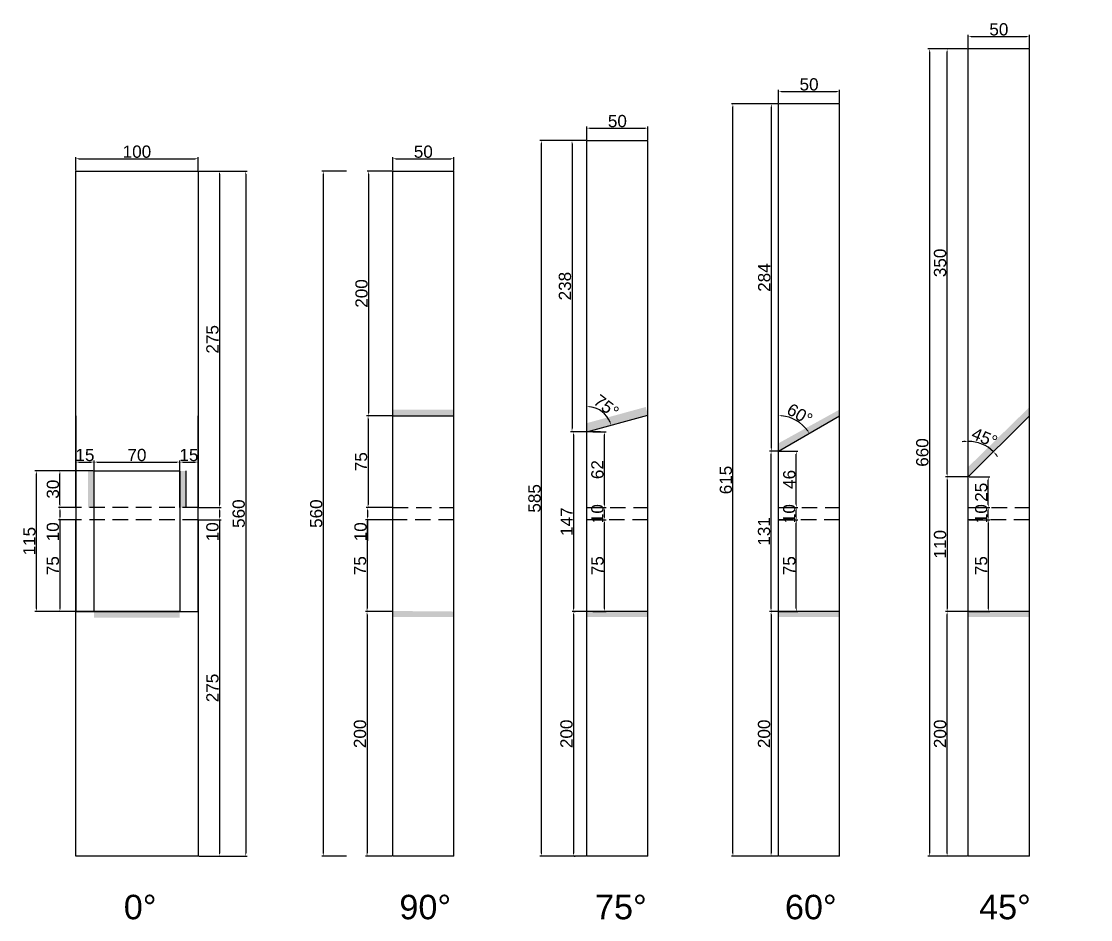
# Model space of a CAD drawing. Header units: millimetres. Extents: x 1455 to 24185, y -7041 to 4772.
# Drawn here: x 6215 to 7089, y 3143 to 3877 of the extents above; entities that cross this region are included whole.
import ezdxf

# ---------------------------------------------------------------- set-up
doc = ezdxf.new("R2010")
doc.units = ezdxf.units.MM
doc.linetypes.add('DASHED', pattern=[19.05, 12.7, -6.35])
doc.layers.add('焊缝', color=250, linetype='Continuous')
doc.styles.get("Standard").update_dxf_attribs({"font": 'arial.ttf'})
doc.dimstyles.new('ISO-25-JHF', dxfattribs={"dimtxt": 10, "dimasz": 2.5, "dimexe": 1.25, "dimexo": 0.625, "dimtad": 1, "dimtxsty": 'Standard', "dimcen": 2.5, "dimadec": 0, "dimazin": 0, "dimtfac": 1, "dimtmove": 0, "dimatfit": 3, "dimfxl": 1, "dimarcsym": 0})

# ---------------------------------------------------------------- blocks, each defined once
blk = doc.blocks.new('*D171')
at = {"color": 0, "lineweight": -2, "transparency": 16777216}
for p, q in [((6518.06, 3754.9), (6497.69, 3754.9)), ((6498.94, 3752.4), (6498.94, 3557.4)), ((6518.06, 3554.9), (6497.69, 3554.9))]:
    blk.add_line(p, q, dxfattribs=at)
at = {"color": 0, "transparency": 16777216}
for points in [[(6498.52, 3752.4), (6499.36, 3752.4), (6498.94, 3754.9)], [(6498.52, 3557.4), (6499.36, 3557.4), (6498.94, 3554.9)]]:
    blk.add_solid(points, dxfattribs=at)
at = {"layer": 'Defpoints', "color": 0, "transparency": 16777216}
for p in [(6518.68, 3754.9), (6498.94, 3554.9), (6518.68, 3554.9)]:
    blk.add_point(p, dxfattribs=at)
at = {"color": 0, "transparency": 16777216, "insert": (6493.21, 3654.9), "char_height": 10, "attachment_point": 5, "rotation": 90}
blk.add_mtext('200', dxfattribs=at)
blk = doc.blocks.new('*D172')
at = {"color": 0, "lineweight": -2, "transparency": 16777216}
for p, q in [((6518.06, 3554.9), (6497.27, 3554.9)), ((6498.52, 3552.4), (6498.52, 3482.4)), ((6518.06, 3479.9), (6497.27, 3479.9))]:
    blk.add_line(p, q, dxfattribs=at)
at = {"color": 0, "transparency": 16777216}
for points in [[(6498.11, 3552.4), (6498.94, 3552.4), (6498.52, 3554.9)], [(6498.11, 3482.4), (6498.94, 3482.4), (6498.52, 3479.9)]]:
    blk.add_solid(points, dxfattribs=at)
at = {"layer": 'Defpoints', "color": 0, "transparency": 16777216}
for p in [(6518.68, 3554.9), (6498.52, 3479.9), (6518.68, 3479.9)]:
    blk.add_point(p, dxfattribs=at)
at = {"color": 0, "transparency": 16777216, "insert": (6492.81, 3517.4), "char_height": 10, "attachment_point": 5, "rotation": 90}
blk.add_mtext('75', dxfattribs=at)
blk = doc.blocks.new('*D173')
at = {"color": 0, "lineweight": -2, "transparency": 16777216}
for p, q in [((6518.06, 3479.9), (6496.86, 3479.9)), ((6518.06, 3469.9), (6496.86, 3469.9)), ((6498.11, 3477.4), (6498.11, 3472.4)), ((6498.11, 3469.9), (6498.11, 3452.8))]:
    blk.add_line(p, q, dxfattribs=at)
at = {"color": 0, "transparency": 16777216}
for points in [[(6497.69, 3477.4), (6498.52, 3477.4), (6498.11, 3479.9)], [(6497.69, 3472.4), (6498.52, 3472.4), (6498.11, 3469.9)]]:
    blk.add_solid(points, dxfattribs=at)
at = {"layer": 'Defpoints', "color": 0, "transparency": 16777216}
for p in [(6518.68, 3479.9), (6498.11, 3469.9), (6518.68, 3469.9)]:
    blk.add_point(p, dxfattribs=at)
at = {"color": 0, "transparency": 16777216, "insert": (6492.38, 3460.1), "char_height": 10, "attachment_point": 5, "rotation": 90}
blk.add_mtext('10', dxfattribs=at)
blk = doc.blocks.new('*D174')
at = {"color": 0, "lineweight": -2, "transparency": 16777216}
for p, q in [((6518.06, 3469.9), (6496.44, 3469.9)), ((6497.69, 3467.4), (6497.69, 3397.4)), ((6518.06, 3394.9), (6496.44, 3394.9))]:
    blk.add_line(p, q, dxfattribs=at)
at = {"color": 0, "transparency": 16777216}
for points in [[(6497.27, 3467.4), (6498.11, 3467.4), (6497.69, 3469.9)], [(6497.27, 3397.4), (6498.11, 3397.4), (6497.69, 3394.9)]]:
    blk.add_solid(points, dxfattribs=at)
at = {"layer": 'Defpoints', "color": 0, "transparency": 16777216}
for p in [(6518.68, 3469.9), (6497.69, 3394.9), (6518.68, 3394.9)]:
    blk.add_point(p, dxfattribs=at)
at = {"color": 0, "transparency": 16777216, "insert": (6491.98, 3432.4), "char_height": 10, "attachment_point": 5, "rotation": 90}
blk.add_mtext('75', dxfattribs=at)
blk = doc.blocks.new('*D175')
at = {"color": 0, "lineweight": -2, "transparency": 16777216}
for p, q in [((6518.06, 3394.9), (6496.44, 3394.9)), ((6497.69, 3392.4), (6497.69, 3197.4)), ((6518.06, 3194.9), (6496.44, 3194.9))]:
    blk.add_line(p, q, dxfattribs=at)
at = {"color": 0, "transparency": 16777216}
for points in [[(6497.27, 3392.4), (6498.11, 3392.4), (6497.69, 3394.9)], [(6497.27, 3197.4), (6498.11, 3197.4), (6497.69, 3194.9)]]:
    blk.add_solid(points, dxfattribs=at)
at = {"layer": 'Defpoints', "color": 0, "transparency": 16777216}
for p in [(6518.68, 3394.9), (6497.69, 3194.9), (6518.68, 3194.9)]:
    blk.add_point(p, dxfattribs=at)
at = {"color": 0, "transparency": 16777216, "insert": (6491.96, 3294.9), "char_height": 10, "attachment_point": 5, "rotation": 90}
blk.add_mtext('200', dxfattribs=at)
blk = doc.blocks.new('*D206')
at = {"color": 0, "lineweight": -2, "transparency": 16777216}
for p, q in [((6676.68, 3541.9), (6665.21, 3541.9)), ((6666.46, 3539.4), (6666.46, 3397.4)), ((6676.68, 3394.9), (6665.21, 3394.9))]:
    blk.add_line(p, q, dxfattribs=at)
at = {"color": 0, "transparency": 16777216}
for points in [[(6666.05, 3539.4), (6666.88, 3539.4), (6666.46, 3541.9)], [(6666.05, 3397.4), (6666.88, 3397.4), (6666.46, 3394.9)]]:
    blk.add_solid(points, dxfattribs=at)
at = {"layer": 'Defpoints', "color": 0, "transparency": 16777216}
for p in [(6677.3, 3541.9), (6666.46, 3394.9), (6677.3, 3394.9)]:
    blk.add_point(p, dxfattribs=at)
at = {"color": 0, "transparency": 16777216, "insert": (6660.82, 3468.4), "char_height": 10, "attachment_point": 5, "rotation": 90}
blk.add_mtext('147', dxfattribs=at)
blk = doc.blocks.new('*D176')
at = {"color": 0, "lineweight": -2, "transparency": 16777216}
for p, q in [((6682.37, 3469.9), (6693, 3469.9)), ((6691.75, 3397.4), (6691.75, 3467.4)), ((6682.37, 3394.9), (6693, 3394.9))]:
    blk.add_line(p, q, dxfattribs=at)
at = {"color": 0, "transparency": 16777216}
for points in [[(6691.34, 3467.4), (6692.17, 3467.4), (6691.75, 3469.9)], [(6691.34, 3397.4), (6692.17, 3397.4), (6691.75, 3394.9)]]:
    blk.add_solid(points, dxfattribs=at)
at = {"layer": 'Defpoints', "color": 0, "transparency": 16777216}
for p in [(6681.74, 3469.9), (6691.75, 3469.9), (6681.74, 3394.9)]:
    blk.add_point(p, dxfattribs=at)
at = {"color": 0, "transparency": 16777216, "insert": (6686.04, 3432.4), "char_height": 10, "attachment_point": 5, "rotation": 90}
blk.add_mtext('75', dxfattribs=at)
blk = doc.blocks.new('*D177')
at = {"color": 0, "lineweight": -2, "transparency": 16777216}
for p, q in [((6682.37, 3479.9), (6693, 3479.9)), ((6682.37, 3469.9), (6693, 3469.9)), ((6691.75, 3472.4), (6691.75, 3477.4))]:
    blk.add_line(p, q, dxfattribs=at)
at = {"color": 0, "transparency": 16777216}
for points in [[(6691.34, 3477.4), (6692.17, 3477.4), (6691.75, 3479.9)], [(6691.34, 3472.4), (6692.17, 3472.4), (6691.75, 3469.9)]]:
    blk.add_solid(points, dxfattribs=at)
at = {"layer": 'Defpoints', "color": 0, "transparency": 16777216}
for p in [(6681.74, 3479.9), (6691.75, 3479.9), (6681.74, 3469.9)]:
    blk.add_point(p, dxfattribs=at)
at = {"color": 0, "transparency": 16777216, "insert": (6686.02, 3474.9), "char_height": 10, "attachment_point": 5, "rotation": 90}
blk.add_mtext('10', dxfattribs=at)
blk = doc.blocks.new('*D178')
at = {"color": 0, "lineweight": -2, "transparency": 16777216}
for p, q in [((6682.37, 3541.9), (6693, 3541.9)), ((6691.75, 3482.4), (6691.75, 3539.4)), ((6682.37, 3479.9), (6693, 3479.9))]:
    blk.add_line(p, q, dxfattribs=at)
at = {"color": 0, "transparency": 16777216}
for points in [[(6691.34, 3539.4), (6692.17, 3539.4), (6691.75, 3541.9)], [(6691.34, 3482.4), (6692.17, 3482.4), (6691.75, 3479.9)]]:
    blk.add_solid(points, dxfattribs=at)
at = {"layer": 'Defpoints', "color": 0, "transparency": 16777216}
for p in [(6681.74, 3541.9), (6691.75, 3541.9), (6681.74, 3479.9)]:
    blk.add_point(p, dxfattribs=at)
at = {"color": 0, "transparency": 16777216, "insert": (6686.02, 3510.9), "char_height": 10, "attachment_point": 5, "rotation": 90}
blk.add_mtext('62', dxfattribs=at)
blk = doc.blocks.new('*D179')
at = {"color": 0, "lineweight": -2, "transparency": 16777216}
for p, q in [((6676.68, 3779.9), (6639.05, 3779.9)), ((6640.3, 3197.4), (6640.3, 3777.4)), ((6676.68, 3194.9), (6639.05, 3194.9))]:
    blk.add_line(p, q, dxfattribs=at)
at = {"color": 0, "transparency": 16777216}
for points in [[(6639.88, 3777.4), (6640.71, 3777.4), (6640.3, 3779.9)], [(6639.88, 3197.4), (6640.71, 3197.4), (6640.3, 3194.9)]]:
    blk.add_solid(points, dxfattribs=at)
at = {"layer": 'Defpoints', "color": 0, "transparency": 16777216}
for p in [(6640.3, 3779.9), (6677.3, 3779.9), (6677.3, 3194.9)]:
    blk.add_point(p, dxfattribs=at)
at = {"color": 0, "transparency": 16777216, "insert": (6634.57, 3487.4), "char_height": 10, "attachment_point": 5, "rotation": 90}
blk.add_mtext('585', dxfattribs=at)
blk = doc.blocks.new('*D207')
at = {"color": 0, "lineweight": -2, "transparency": 16777216}
for p, q in [((6676.68, 3779.9), (6663.96, 3779.9)), ((6665.21, 3777.4), (6665.21, 3544.4)), ((6676.68, 3541.9), (6663.96, 3541.9))]:
    blk.add_line(p, q, dxfattribs=at)
at = {"color": 0, "transparency": 16777216}
for points in [[(6664.8, 3777.4), (6665.63, 3777.4), (6665.21, 3779.9)], [(6664.8, 3544.4), (6665.63, 3544.4), (6665.21, 3541.9)]]:
    blk.add_solid(points, dxfattribs=at)
at = {"layer": 'Defpoints', "color": 0, "transparency": 16777216}
for p in [(6677.3, 3779.9), (6665.21, 3541.9), (6677.3, 3541.9)]:
    blk.add_point(p, dxfattribs=at)
at = {"color": 0, "transparency": 16777216, "insert": (6659.48, 3660.9), "char_height": 10, "attachment_point": 5, "rotation": 90}
blk.add_mtext('238', dxfattribs=at)
blk = doc.blocks.new('*D180')
at = {"color": 0, "lineweight": -2, "transparency": 16777216}
for p, q in [((6666.46, 3392.4), (6666.46, 3197.4)), ((6667.09, 3394.9), (6667.71, 3394.9)), ((6667.09, 3194.9), (6667.71, 3194.9))]:
    blk.add_line(p, q, dxfattribs=at)
at = {"color": 0, "transparency": 16777216}
for points in [[(6666.05, 3392.4), (6666.88, 3392.4), (6666.46, 3394.9)], [(6666.05, 3197.4), (6666.88, 3197.4), (6666.46, 3194.9)]]:
    blk.add_solid(points, dxfattribs=at)
at = {"layer": 'Defpoints', "color": 0, "transparency": 16777216}
for p in [(6666.46, 3394.9), (6666.46, 3194.9), (6666.46, 3194.9)]:
    blk.add_point(p, dxfattribs=at)
at = {"color": 0, "transparency": 16777216, "insert": (6660.73, 3294.9), "char_height": 10, "attachment_point": 5, "rotation": 90}
blk.add_mtext('200', dxfattribs=at)
blk = doc.blocks.new('*D181')
at = {"color": 0, "lineweight": -2, "transparency": 16777216}
blk.add_arc((6833.97, 3525.9), 29.11, 34.92197, 85.07803, dxfattribs=at)
at = {"color": 0, "transparency": 16777216}
for points in [[(6836.45, 3554.48), (6836.49, 3555.32), (6833.97, 3555.01)], [(6858.2, 3542.79), (6857.49, 3542.34), (6859.19, 3540.45)]]:
    blk.add_solid(points, dxfattribs=at)
at = {"layer": 'Defpoints', "color": 0, "transparency": 16777216}
for p in [(6833.97, 3781.03), (6933.97, 3583.63), (6852.69, 3548.2), (6833.97, 3525.9), (6833.97, 3166.03)]:
    blk.add_point(p, dxfattribs=at)
at = {"color": 0, "transparency": 16777216, "insert": (6851.4, 3556.07), "char_height": 10, "attachment_point": 5, "rotation": 330}
blk.add_mtext('60°', dxfattribs=at)
blk = doc.blocks.new('*D208')
at = {"color": 0, "lineweight": -2, "transparency": 16777216}
for p, q in [((6834.6, 3469.9), (6849.81, 3469.9)), ((6848.56, 3397.4), (6848.56, 3467.4)), ((6834.6, 3394.9), (6849.81, 3394.9))]:
    blk.add_line(p, q, dxfattribs=at)
at = {"color": 0, "transparency": 16777216}
for points in [[(6848.14, 3467.4), (6848.98, 3467.4), (6848.56, 3469.9)], [(6848.14, 3397.4), (6848.98, 3397.4), (6848.56, 3394.9)]]:
    blk.add_solid(points, dxfattribs=at)
at = {"layer": 'Defpoints', "color": 0, "transparency": 16777216}
for p in [(6833.97, 3469.9), (6848.56, 3469.9), (6833.97, 3394.9)]:
    blk.add_point(p, dxfattribs=at)
at = {"color": 0, "transparency": 16777216, "insert": (6842.85, 3432.4), "char_height": 10, "attachment_point": 5, "rotation": 90}
blk.add_mtext('75', dxfattribs=at)
blk = doc.blocks.new('*D209')
at = {"color": 0, "lineweight": -2, "transparency": 16777216}
for p, q in [((6834.6, 3479.9), (6849.81, 3479.9)), ((6834.6, 3469.9), (6849.81, 3469.9)), ((6848.56, 3472.4), (6848.56, 3477.4))]:
    blk.add_line(p, q, dxfattribs=at)
at = {"color": 0, "transparency": 16777216}
for points in [[(6848.14, 3477.4), (6848.98, 3477.4), (6848.56, 3479.9)], [(6848.14, 3472.4), (6848.98, 3472.4), (6848.56, 3469.9)]]:
    blk.add_solid(points, dxfattribs=at)
at = {"layer": 'Defpoints', "color": 0, "transparency": 16777216}
for p in [(6833.97, 3479.9), (6848.56, 3479.9), (6833.97, 3469.9)]:
    blk.add_point(p, dxfattribs=at)
at = {"color": 0, "transparency": 16777216, "insert": (6842.83, 3474.9), "char_height": 10, "attachment_point": 5, "rotation": 90}
blk.add_mtext('10', dxfattribs=at)
blk = doc.blocks.new('*D182')
at = {"color": 0, "lineweight": -2, "transparency": 16777216}
for p, q in [((6834.6, 3525.9), (6849.81, 3525.9)), ((6848.56, 3482.4), (6848.56, 3523.4)), ((6834.6, 3479.9), (6849.81, 3479.9))]:
    blk.add_line(p, q, dxfattribs=at)
at = {"color": 0, "transparency": 16777216}
for points in [[(6848.14, 3523.4), (6848.98, 3523.4), (6848.56, 3525.9)], [(6848.14, 3482.4), (6848.98, 3482.4), (6848.56, 3479.9)]]:
    blk.add_solid(points, dxfattribs=at)
at = {"layer": 'Defpoints', "color": 0, "transparency": 16777216}
for p in [(6833.97, 3525.9), (6848.56, 3525.9), (6833.97, 3479.9)]:
    blk.add_point(p, dxfattribs=at)
at = {"color": 0, "transparency": 16777216, "insert": (6842.83, 3502.9), "char_height": 10, "attachment_point": 5, "rotation": 90}
blk.add_mtext('46', dxfattribs=at)
blk = doc.blocks.new('*D183')
at = {"color": 0, "lineweight": -2, "transparency": 16777216}
for p, q in [((6833.35, 3525.9), (6826.69, 3525.9)), ((6827.94, 3397.4), (6827.94, 3523.4)), ((6833.35, 3394.9), (6826.69, 3394.9))]:
    blk.add_line(p, q, dxfattribs=at)
at = {"color": 0, "transparency": 16777216}
for points in [[(6827.52, 3523.4), (6828.36, 3523.4), (6827.94, 3525.9)], [(6827.52, 3397.4), (6828.36, 3397.4), (6827.94, 3394.9)]]:
    blk.add_solid(points, dxfattribs=at)
at = {"layer": 'Defpoints', "color": 0, "transparency": 16777216}
for p in [(6827.94, 3525.9), (6833.97, 3525.9), (6833.97, 3394.9)]:
    blk.add_point(p, dxfattribs=at)
at = {"color": 0, "transparency": 16777216, "insert": (6822.21, 3460.4), "char_height": 10, "attachment_point": 5, "rotation": 90}
blk.add_mtext('131', dxfattribs=at)
blk = doc.blocks.new('*D184')
at = {"color": 0, "lineweight": -2, "transparency": 16777216}
for p, q in [((6833.35, 3809.9), (6795.47, 3809.9)), ((6796.72, 3197.4), (6796.72, 3807.4)), ((6833.35, 3194.9), (6795.47, 3194.9))]:
    blk.add_line(p, q, dxfattribs=at)
at = {"color": 0, "transparency": 16777216}
for points in [[(6796.3, 3807.4), (6797.13, 3807.4), (6796.72, 3809.9)], [(6796.3, 3197.4), (6797.13, 3197.4), (6796.72, 3194.9)]]:
    blk.add_solid(points, dxfattribs=at)
at = {"layer": 'Defpoints', "color": 0, "transparency": 16777216}
for p in [(6796.72, 3809.9), (6833.97, 3809.9), (6833.97, 3194.9)]:
    blk.add_point(p, dxfattribs=at)
at = {"color": 0, "transparency": 16777216, "insert": (6790.98, 3502.4), "char_height": 10, "attachment_point": 5, "rotation": 90}
blk.add_mtext('615', dxfattribs=at)
blk = doc.blocks.new('*D210')
at = {"color": 0, "lineweight": -2, "transparency": 16777216}
blk.add_arc((6677.3, 3541.9), 20.54, 21.97799, 83.02201, dxfattribs=at)
at = {"color": 0, "transparency": 16777216}
for points in [[(6679.77, 3561.87), (6679.82, 3562.7), (6677.3, 3562.44)], [(6696.74, 3549.72), (6695.95, 3549.45), (6697.14, 3547.21)]]:
    blk.add_solid(points, dxfattribs=at)
at = {"layer": 'Defpoints', "color": 0, "transparency": 16777216}
for p in [(6677.3, 3779.9), (6927.3, 3608.88), (6693.04, 3555.1), (6677.3, 3541.9), (6677.3, 3194.9)]:
    blk.add_point(p, dxfattribs=at)
at = {"color": 0, "transparency": 16777216, "insert": (6693.28, 3562.72), "char_height": 10, "attachment_point": 5, "rotation": 322.5}
blk.add_mtext('75°', dxfattribs=at)
blk = doc.blocks.new('*D185')
at = {"color": 0, "lineweight": -2, "transparency": 16777216}
for p, q in [((6833.35, 3809.9), (6826.85, 3809.9)), ((6828.1, 3807.4), (6828.1, 3528.4)), ((6833.35, 3525.9), (6826.85, 3525.9))]:
    blk.add_line(p, q, dxfattribs=at)
at = {"color": 0, "transparency": 16777216}
for points in [[(6827.69, 3807.4), (6828.52, 3807.4), (6828.1, 3809.9)], [(6827.69, 3528.4), (6828.52, 3528.4), (6828.1, 3525.9)]]:
    blk.add_solid(points, dxfattribs=at)
at = {"layer": 'Defpoints', "color": 0, "transparency": 16777216}
for p in [(6833.97, 3809.9), (6828.1, 3525.9), (6833.97, 3525.9)]:
    blk.add_point(p, dxfattribs=at)
at = {"color": 0, "transparency": 16777216, "insert": (6822.37, 3667.9), "char_height": 10, "attachment_point": 5, "rotation": 90}
blk.add_mtext('284', dxfattribs=at)
blk = doc.blocks.new('*D211')
at = {"color": 0, "lineweight": -2, "transparency": 16777216}
for p, q in [((6833.35, 3394.9), (6826.69, 3394.9)), ((6827.94, 3392.4), (6827.94, 3197.4)), ((6833.35, 3194.9), (6826.69, 3194.9))]:
    blk.add_line(p, q, dxfattribs=at)
at = {"color": 0, "transparency": 16777216}
for points in [[(6827.52, 3392.4), (6828.36, 3392.4), (6827.94, 3394.9)], [(6827.52, 3197.4), (6828.36, 3197.4), (6827.94, 3194.9)]]:
    blk.add_solid(points, dxfattribs=at)
at = {"layer": 'Defpoints', "color": 0, "transparency": 16777216}
for p in [(6833.97, 3394.9), (6827.94, 3194.9), (6833.97, 3194.9)]:
    blk.add_point(p, dxfattribs=at)
at = {"color": 0, "transparency": 16777216, "insert": (6822.21, 3294.9), "char_height": 10, "attachment_point": 5, "rotation": 90}
blk.add_mtext('200', dxfattribs=at)
blk = doc.blocks.new('*D186')
at = {"color": 0, "lineweight": -2, "transparency": 16777216}
for start, end in [(94.92197, 99.84395), (45, 90), (35.15605, 40.07803)]:
    blk.add_arc((6989.1, 3504.9), 29.11, start, end, dxfattribs=at)
at = {"color": 0, "transparency": 16777216}
for points in [[(6986.59, 3534.32), (6986.62, 3533.48), (6989.1, 3534.01)], [(7011.07, 3523.36), (7011.68, 3523.92), (7009.69, 3525.48)]]:
    blk.add_solid(points, dxfattribs=at)
at = {"layer": 'Defpoints', "color": 0, "transparency": 16777216}
for p in [(6989.1, 3804.9), (7089.1, 3604.9), (7003.66, 3530.11), (6989.1, 3504.9), (6989.1, 3144.9)]:
    blk.add_point(p, dxfattribs=at)
at = {"color": 0, "transparency": 16777216, "insert": (7002.43, 3537.07), "char_height": 10, "attachment_point": 5, "rotation": 337.5}
blk.add_mtext('45°', dxfattribs=at)
blk = doc.blocks.new('*D212')
at = {"color": 0, "lineweight": -2, "transparency": 16777216}
for p, q in [((6988.48, 3854.9), (6956.07, 3854.9)), ((6957.32, 3852.4), (6957.32, 3197.4)), ((6988.48, 3194.9), (6956.07, 3194.9))]:
    blk.add_line(p, q, dxfattribs=at)
at = {"color": 0, "transparency": 16777216}
for points in [[(6956.9, 3852.4), (6957.73, 3852.4), (6957.32, 3854.9)], [(6956.9, 3197.4), (6957.73, 3197.4), (6957.32, 3194.9)]]:
    blk.add_solid(points, dxfattribs=at)
at = {"layer": 'Defpoints', "color": 0, "transparency": 16777216}
for p in [(6989.1, 3854.9), (6957.32, 3194.9), (6989.1, 3194.9)]:
    blk.add_point(p, dxfattribs=at)
at = {"color": 0, "transparency": 16777216, "insert": (6951.58, 3524.9), "char_height": 10, "attachment_point": 5, "rotation": 90}
blk.add_mtext('660', dxfattribs=at)
blk = doc.blocks.new('*D213')
at = {"color": 0, "lineweight": -2, "transparency": 16777216}
for p, q in [((6988.48, 3504.9), (6970.58, 3504.9)), ((6971.83, 3502.4), (6971.83, 3397.4)), ((6988.48, 3394.9), (6970.58, 3394.9))]:
    blk.add_line(p, q, dxfattribs=at)
at = {"color": 0, "transparency": 16777216}
for points in [[(6971.41, 3502.4), (6972.24, 3502.4), (6971.83, 3504.9)], [(6971.41, 3397.4), (6972.24, 3397.4), (6971.83, 3394.9)]]:
    blk.add_solid(points, dxfattribs=at)
at = {"layer": 'Defpoints', "color": 0, "transparency": 16777216}
for p in [(6989.1, 3504.9), (6971.83, 3394.9), (6989.1, 3394.9)]:
    blk.add_point(p, dxfattribs=at)
at = {"color": 0, "transparency": 16777216, "insert": (6966.1, 3449.9), "char_height": 10, "attachment_point": 5, "rotation": 90}
blk.add_mtext('110', dxfattribs=at)
blk = doc.blocks.new('*D214')
at = {"color": 0, "lineweight": -2, "transparency": 16777216}
for p, q in [((6989.73, 3469.9), (7006.69, 3469.9)), ((7005.44, 3467.4), (7005.44, 3397.4)), ((6989.73, 3394.9), (7006.69, 3394.9))]:
    blk.add_line(p, q, dxfattribs=at)
at = {"color": 0, "transparency": 16777216}
for points in [[(7005.02, 3467.4), (7005.86, 3467.4), (7005.44, 3469.9)], [(7005.02, 3397.4), (7005.86, 3397.4), (7005.44, 3394.9)]]:
    blk.add_solid(points, dxfattribs=at)
at = {"layer": 'Defpoints', "color": 0, "transparency": 16777216}
for p in [(6989.1, 3469.9), (6989.1, 3394.9), (7005.44, 3394.9)]:
    blk.add_point(p, dxfattribs=at)
at = {"color": 0, "transparency": 16777216, "insert": (6999.73, 3432.4), "char_height": 10, "attachment_point": 5, "rotation": 90}
blk.add_mtext('75', dxfattribs=at)
blk = doc.blocks.new('*D215')
at = {"color": 0, "lineweight": -2, "transparency": 16777216}
for p, q in [((6989.73, 3479.9), (7006.69, 3479.9)), ((6989.73, 3469.9), (7006.69, 3469.9)), ((7005.44, 3472.4), (7005.44, 3477.4))]:
    blk.add_line(p, q, dxfattribs=at)
at = {"color": 0, "transparency": 16777216}
for points in [[(7005.02, 3477.4), (7005.86, 3477.4), (7005.44, 3479.9)], [(7005.02, 3472.4), (7005.86, 3472.4), (7005.44, 3469.9)]]:
    blk.add_solid(points, dxfattribs=at)
at = {"layer": 'Defpoints', "color": 0, "transparency": 16777216}
for p in [(6989.1, 3479.9), (7005.44, 3479.9), (6989.1, 3469.9)]:
    blk.add_point(p, dxfattribs=at)
at = {"color": 0, "transparency": 16777216, "insert": (6999.71, 3474.9), "char_height": 10, "attachment_point": 5, "rotation": 90}
blk.add_mtext('10', dxfattribs=at)
blk = doc.blocks.new('*D187')
at = {"color": 0, "lineweight": -2, "transparency": 16777216}
for p, q in [((6989.73, 3504.9), (7006.69, 3504.9)), ((7005.44, 3482.4), (7005.44, 3502.4)), ((6989.73, 3479.9), (7006.69, 3479.9))]:
    blk.add_line(p, q, dxfattribs=at)
at = {"color": 0, "transparency": 16777216}
for points in [[(7005.02, 3502.4), (7005.86, 3502.4), (7005.44, 3504.9)], [(7005.02, 3482.4), (7005.86, 3482.4), (7005.44, 3479.9)]]:
    blk.add_solid(points, dxfattribs=at)
at = {"layer": 'Defpoints', "color": 0, "transparency": 16777216}
for p in [(6989.1, 3504.9), (7005.44, 3504.9), (6989.1, 3479.9)]:
    blk.add_point(p, dxfattribs=at)
at = {"color": 0, "transparency": 16777216, "insert": (6999.71, 3492.4), "char_height": 10, "attachment_point": 5, "rotation": 90}
blk.add_mtext('25', dxfattribs=at)
blk = doc.blocks.new('*D216')
at = {"color": 0, "lineweight": -2, "transparency": 16777216}
for p, q in [((6988.48, 3394.9), (6970.58, 3394.9)), ((6971.83, 3197.4), (6971.83, 3392.4)), ((6988.48, 3194.9), (6970.58, 3194.9))]:
    blk.add_line(p, q, dxfattribs=at)
at = {"color": 0, "transparency": 16777216}
for points in [[(6971.41, 3392.4), (6972.24, 3392.4), (6971.83, 3394.9)], [(6971.41, 3197.4), (6972.24, 3197.4), (6971.83, 3194.9)]]:
    blk.add_solid(points, dxfattribs=at)
at = {"layer": 'Defpoints', "color": 0, "transparency": 16777216}
for p in [(6971.83, 3394.9), (6989.1, 3394.9), (6989.1, 3194.9)]:
    blk.add_point(p, dxfattribs=at)
at = {"color": 0, "transparency": 16777216, "insert": (6966.1, 3294.9), "char_height": 10, "attachment_point": 5, "rotation": 90}
blk.add_mtext('200', dxfattribs=at)
blk = doc.blocks.new('*D188')
at = {"color": 0, "lineweight": -2, "transparency": 16777216}
for p, q in [((6988.48, 3854.9), (6970.58, 3854.9)), ((6971.83, 3507.4), (6971.83, 3852.4)), ((6988.48, 3504.9), (6970.58, 3504.9))]:
    blk.add_line(p, q, dxfattribs=at)
at = {"color": 0, "transparency": 16777216}
for points in [[(6971.41, 3852.4), (6972.24, 3852.4), (6971.83, 3854.9)], [(6971.41, 3507.4), (6972.24, 3507.4), (6971.83, 3504.9)]]:
    blk.add_solid(points, dxfattribs=at)
at = {"layer": 'Defpoints', "color": 0, "transparency": 16777216}
for p in [(6971.83, 3854.9), (6989.1, 3854.9), (6989.1, 3504.9)]:
    blk.add_point(p, dxfattribs=at)
at = {"color": 0, "transparency": 16777216, "insert": (6966.09, 3679.9), "char_height": 10, "attachment_point": 5, "rotation": 90}
blk.add_mtext('350', dxfattribs=at)
blk = doc.blocks.new('*D241')
at = {"color": 0, "lineweight": -2, "transparency": 16777216}
for p, q in [((6259.61, 3755.52), (6259.61, 3766.28)), ((6262.11, 3765.03), (6357.11, 3765.03)), ((6359.61, 3755.52), (6359.61, 3766.28))]:
    blk.add_line(p, q, dxfattribs=at)
at = {"color": 0, "transparency": 16777216}
for points in [[(6262.11, 3765.45), (6262.11, 3764.62), (6259.61, 3765.03)], [(6357.11, 3765.45), (6357.11, 3764.62), (6359.61, 3765.03)]]:
    blk.add_solid(points, dxfattribs=at)
at = {"layer": 'Defpoints', "color": 0, "transparency": 16777216}
for p in [(6359.61, 3765.03), (6259.61, 3754.9), (6359.61, 3754.9)]:
    blk.add_point(p, dxfattribs=at)
at = {"color": 0, "transparency": 16777216, "insert": (6309.61, 3770.77), "char_height": 10, "attachment_point": 5}
blk.add_mtext('100', dxfattribs=at)
blk = doc.blocks.new('*D242')
at = {"color": 0, "lineweight": -2, "transparency": 16777216}
for p, q in [((6360.24, 3754.9), (6378.34, 3754.9)), ((6377.09, 3752.4), (6377.09, 3482.4)), ((6360.24, 3479.9), (6378.34, 3479.9))]:
    blk.add_line(p, q, dxfattribs=at)
at = {"color": 0, "transparency": 16777216}
for points in [[(6376.68, 3752.4), (6377.51, 3752.4), (6377.09, 3754.9)], [(6376.68, 3482.4), (6377.51, 3482.4), (6377.09, 3479.9)]]:
    blk.add_solid(points, dxfattribs=at)
at = {"layer": 'Defpoints', "color": 0, "transparency": 16777216}
for p in [(6359.61, 3754.9), (6359.61, 3479.9), (6377.09, 3479.9)]:
    blk.add_point(p, dxfattribs=at)
at = {"color": 0, "transparency": 16777216, "insert": (6371.36, 3617.4), "char_height": 10, "attachment_point": 5, "rotation": 90}
blk.add_mtext('275', dxfattribs=at)
blk = doc.blocks.new('*D243')
at = {"color": 0, "lineweight": -2, "transparency": 16777216}
for p, q in [((6360.24, 3479.9), (6378.34, 3479.9)), ((6360.24, 3469.9), (6378.34, 3469.9)), ((6377.09, 3477.4), (6377.09, 3472.4)), ((6377.09, 3469.9), (6377.09, 3452.8))]:
    blk.add_line(p, q, dxfattribs=at)
at = {"color": 0, "transparency": 16777216}
for points in [[(6376.68, 3477.4), (6377.51, 3477.4), (6377.09, 3479.9)], [(6376.68, 3472.4), (6377.51, 3472.4), (6377.09, 3469.9)]]:
    blk.add_solid(points, dxfattribs=at)
at = {"layer": 'Defpoints', "color": 0, "transparency": 16777216}
for p in [(6359.61, 3479.9), (6359.61, 3469.9), (6377.09, 3469.9)]:
    blk.add_point(p, dxfattribs=at)
at = {"color": 0, "transparency": 16777216, "insert": (6371.36, 3460.1), "char_height": 10, "attachment_point": 5, "rotation": 90}
blk.add_mtext('10', dxfattribs=at)
blk = doc.blocks.new('*D244')
at = {"color": 0, "lineweight": -2, "transparency": 16777216}
for p, q in [((6360.24, 3469.9), (6378.34, 3469.9)), ((6377.09, 3467.4), (6377.09, 3197.4)), ((6360.24, 3194.9), (6378.34, 3194.9))]:
    blk.add_line(p, q, dxfattribs=at)
at = {"color": 0, "transparency": 16777216}
for points in [[(6376.68, 3467.4), (6377.51, 3467.4), (6377.09, 3469.9)], [(6376.68, 3197.4), (6377.51, 3197.4), (6377.09, 3194.9)]]:
    blk.add_solid(points, dxfattribs=at)
at = {"layer": 'Defpoints', "color": 0, "transparency": 16777216}
for p in [(6359.61, 3469.9), (6359.61, 3194.9), (6377.09, 3194.9)]:
    blk.add_point(p, dxfattribs=at)
at = {"color": 0, "transparency": 16777216, "insert": (6371.36, 3332.4), "char_height": 10, "attachment_point": 5, "rotation": 90}
blk.add_mtext('275', dxfattribs=at)
blk = doc.blocks.new('*D204')
at = {"color": 0, "lineweight": -2, "transparency": 16777216}
for p, q in [((6360.24, 3754.9), (6399.79, 3754.9)), ((6398.54, 3752.4), (6398.54, 3197.4)), ((6360.24, 3194.9), (6399.79, 3194.9))]:
    blk.add_line(p, q, dxfattribs=at)
at = {"color": 0, "transparency": 16777216}
for points in [[(6398.13, 3752.4), (6398.96, 3752.4), (6398.54, 3754.9)], [(6398.13, 3197.4), (6398.96, 3197.4), (6398.54, 3194.9)]]:
    blk.add_solid(points, dxfattribs=at)
at = {"layer": 'Defpoints', "color": 0, "transparency": 16777216}
for p in [(6359.61, 3754.9), (6359.61, 3194.9), (6398.54, 3194.9)]:
    blk.add_point(p, dxfattribs=at)
at = {"color": 0, "transparency": 16777216, "insert": (6392.81, 3474.9), "char_height": 10, "attachment_point": 5, "rotation": 90}
blk.add_mtext('560', dxfattribs=at)
blk = doc.blocks.new('*D245')
at = {"color": 0, "lineweight": -2, "transparency": 16777216}
for p, q in [((6273.99, 3509.9), (6226.21, 3509.9)), ((6227.46, 3397.4), (6227.46, 3507.4)), ((6273.99, 3394.9), (6226.21, 3394.9))]:
    blk.add_line(p, q, dxfattribs=at)
at = {"color": 0, "transparency": 16777216}
for points in [[(6227.04, 3507.4), (6227.87, 3507.4), (6227.46, 3509.9)], [(6227.04, 3397.4), (6227.87, 3397.4), (6227.46, 3394.9)]]:
    blk.add_solid(points, dxfattribs=at)
at = {"layer": 'Defpoints', "color": 0, "transparency": 16777216}
for p in [(6227.46, 3509.9), (6274.61, 3509.9), (6274.61, 3394.9)]:
    blk.add_point(p, dxfattribs=at)
at = {"color": 0, "transparency": 16777216, "insert": (6221.73, 3452.4), "char_height": 10, "attachment_point": 5, "rotation": 90}
blk.add_mtext('115', dxfattribs=at)
blk = doc.blocks.new('*D205')
at = {"color": 0, "lineweight": -2, "transparency": 16777216}
for p, q in [((6258.99, 3509.9), (6245.41, 3509.9)), ((6246.66, 3482.4), (6246.66, 3507.4)), ((6258.99, 3479.9), (6245.41, 3479.9))]:
    blk.add_line(p, q, dxfattribs=at)
at = {"color": 0, "transparency": 16777216}
for points in [[(6246.25, 3507.4), (6247.08, 3507.4), (6246.66, 3509.9)], [(6246.25, 3482.4), (6247.08, 3482.4), (6246.66, 3479.9)]]:
    blk.add_solid(points, dxfattribs=at)
at = {"layer": 'Defpoints', "color": 0, "transparency": 16777216}
for p in [(6246.66, 3509.9), (6259.61, 3509.9), (6259.61, 3479.9)]:
    blk.add_point(p, dxfattribs=at)
at = {"color": 0, "transparency": 16777216, "insert": (6240.93, 3494.9), "char_height": 10, "attachment_point": 5, "rotation": 90}
blk.add_mtext('30', dxfattribs=at)
blk = doc.blocks.new('*D246')
at = {"color": 0, "lineweight": -2, "transparency": 16777216}
for p, q in [((6259.61, 3510.52), (6259.61, 3518.32)), ((6262.11, 3517.07), (6272.11, 3517.07)), ((6274.61, 3510.52), (6274.61, 3518.32))]:
    blk.add_line(p, q, dxfattribs=at)
at = {"color": 0, "transparency": 16777216}
for points in [[(6262.11, 3517.49), (6262.11, 3516.65), (6259.61, 3517.07)], [(6272.11, 3517.49), (6272.11, 3516.65), (6274.61, 3517.07)]]:
    blk.add_solid(points, dxfattribs=at)
at = {"layer": 'Defpoints', "color": 0, "transparency": 16777216}
for p in [(6274.61, 3517.07), (6259.61, 3509.9), (6274.61, 3509.9)]:
    blk.add_point(p, dxfattribs=at)
at = {"color": 0, "transparency": 16777216, "insert": (6267.11, 3522.8), "char_height": 10, "attachment_point": 5}
blk.add_mtext('15', dxfattribs=at)
blk = doc.blocks.new('*D247')
at = {"color": 0, "lineweight": -2, "transparency": 16777216}
for p, q in [((6274.61, 3510.52), (6274.61, 3518.32)), ((6277.11, 3517.07), (6342.11, 3517.07)), ((6344.61, 3510.52), (6344.61, 3518.32))]:
    blk.add_line(p, q, dxfattribs=at)
at = {"color": 0, "transparency": 16777216}
for points in [[(6277.11, 3517.49), (6277.11, 3516.65), (6274.61, 3517.07)], [(6342.11, 3517.49), (6342.11, 3516.65), (6344.61, 3517.07)]]:
    blk.add_solid(points, dxfattribs=at)
at = {"layer": 'Defpoints', "color": 0, "transparency": 16777216}
for p in [(6344.61, 3517.07), (6274.61, 3509.9), (6344.61, 3509.9)]:
    blk.add_point(p, dxfattribs=at)
at = {"color": 0, "transparency": 16777216, "insert": (6309.61, 3522.8), "char_height": 10, "attachment_point": 5}
blk.add_mtext('70', dxfattribs=at)
blk = doc.blocks.new('*D248')
at = {"color": 0, "lineweight": -2, "transparency": 16777216}
for p, q in [((6344.61, 3510.52), (6344.61, 3518.32)), ((6347.11, 3517.07), (6357.11, 3517.07)), ((6359.61, 3510.52), (6359.61, 3518.32))]:
    blk.add_line(p, q, dxfattribs=at)
at = {"color": 0, "transparency": 16777216}
for points in [[(6347.11, 3517.49), (6347.11, 3516.65), (6344.61, 3517.07)], [(6357.11, 3517.49), (6357.11, 3516.65), (6359.61, 3517.07)]]:
    blk.add_solid(points, dxfattribs=at)
at = {"layer": 'Defpoints', "color": 0, "transparency": 16777216}
for p in [(6359.61, 3517.07), (6344.61, 3509.9), (6359.61, 3509.9)]:
    blk.add_point(p, dxfattribs=at)
at = {"color": 0, "transparency": 16777216, "insert": (6352.11, 3522.8), "char_height": 10, "attachment_point": 5}
blk.add_mtext('15', dxfattribs=at)
blk = doc.blocks.new('*D249')
at = {"color": 0, "lineweight": -2, "transparency": 16777216}
for p, q in [((6258.99, 3479.9), (6245.41, 3479.9)), ((6258.99, 3469.9), (6245.41, 3469.9)), ((6246.66, 3477.4), (6246.66, 3472.4)), ((6246.66, 3469.9), (6246.66, 3452.8))]:
    blk.add_line(p, q, dxfattribs=at)
at = {"color": 0, "transparency": 16777216}
for points in [[(6246.25, 3477.4), (6247.08, 3477.4), (6246.66, 3479.9)], [(6246.25, 3472.4), (6247.08, 3472.4), (6246.66, 3469.9)]]:
    blk.add_solid(points, dxfattribs=at)
at = {"layer": 'Defpoints', "color": 0, "transparency": 16777216}
for p in [(6259.61, 3479.9), (6246.66, 3469.9), (6259.61, 3469.9)]:
    blk.add_point(p, dxfattribs=at)
at = {"color": 0, "transparency": 16777216, "insert": (6240.93, 3460.1), "char_height": 10, "attachment_point": 5, "rotation": 90}
blk.add_mtext('10', dxfattribs=at)
blk = doc.blocks.new('*D250')
at = {"color": 0, "lineweight": -2, "transparency": 16777216}
for p, q in [((6258.99, 3469.9), (6245.41, 3469.9)), ((6246.66, 3467.4), (6246.66, 3397.4)), ((6258.99, 3394.9), (6245.41, 3394.9))]:
    blk.add_line(p, q, dxfattribs=at)
at = {"color": 0, "transparency": 16777216}
for points in [[(6246.25, 3467.4), (6247.08, 3467.4), (6246.66, 3469.9)], [(6246.25, 3397.4), (6247.08, 3397.4), (6246.66, 3394.9)]]:
    blk.add_solid(points, dxfattribs=at)
at = {"layer": 'Defpoints', "color": 0, "transparency": 16777216}
for p in [(6259.61, 3469.9), (6246.66, 3394.9), (6259.61, 3394.9)]:
    blk.add_point(p, dxfattribs=at)
at = {"color": 0, "transparency": 16777216, "insert": (6240.95, 3432.4), "char_height": 10, "attachment_point": 5, "rotation": 90}
blk.add_mtext('75', dxfattribs=at)
blk = doc.blocks.new('*D251')
at = {"color": 0, "lineweight": -2, "transparency": 16777216}
for p, q in [((6481, 3754.9), (6460.63, 3754.9)), ((6461.88, 3752.4), (6461.88, 3197.4)), ((6481, 3194.9), (6460.63, 3194.9))]:
    blk.add_line(p, q, dxfattribs=at)
at = {"color": 0, "transparency": 16777216}
for points in [[(6461.47, 3752.4), (6462.3, 3752.4), (6461.88, 3754.9)], [(6461.47, 3197.4), (6462.3, 3197.4), (6461.88, 3194.9)]]:
    blk.add_solid(points, dxfattribs=at)
at = {"layer": 'Defpoints', "color": 0, "transparency": 16777216}
for p in [(6481.63, 3754.9), (6461.88, 3194.9), (6481.63, 3194.9)]:
    blk.add_point(p, dxfattribs=at)
at = {"color": 0, "transparency": 16777216, "insert": (6456.15, 3474.9), "char_height": 10, "attachment_point": 5, "rotation": 90}
blk.add_mtext('560', dxfattribs=at)
blk = doc.blocks.new('*D252')
at = {"color": 0, "lineweight": -2, "transparency": 16777216}
for p, q in [((6989.1, 3855.52), (6989.1, 3866.28)), ((6991.6, 3865.03), (7036.6, 3865.03)), ((7039.1, 3855.52), (7039.1, 3866.28))]:
    blk.add_line(p, q, dxfattribs=at)
at = {"color": 0, "transparency": 16777216}
for points in [[(6991.6, 3865.45), (6991.6, 3864.62), (6989.1, 3865.03)], [(7036.6, 3865.45), (7036.6, 3864.62), (7039.1, 3865.03)]]:
    blk.add_solid(points, dxfattribs=at)
at = {"layer": 'Defpoints', "color": 0, "transparency": 16777216}
for p in [(7039.1, 3865.03), (6989.1, 3854.9), (7039.1, 3854.9)]:
    blk.add_point(p, dxfattribs=at)
at = {"color": 0, "transparency": 16777216, "insert": (7014.1, 3870.77), "char_height": 10, "attachment_point": 5}
blk.add_mtext('50', dxfattribs=at)
blk = doc.blocks.new('*D253')
at = {"color": 0, "lineweight": -2, "transparency": 16777216}
for p, q in [((6833.97, 3810.52), (6833.97, 3821.28)), ((6836.47, 3820.03), (6881.47, 3820.03)), ((6883.97, 3810.52), (6883.97, 3821.28))]:
    blk.add_line(p, q, dxfattribs=at)
at = {"color": 0, "transparency": 16777216}
for points in [[(6836.47, 3820.45), (6836.47, 3819.62), (6833.97, 3820.03)], [(6881.47, 3820.45), (6881.47, 3819.62), (6883.97, 3820.03)]]:
    blk.add_solid(points, dxfattribs=at)
at = {"layer": 'Defpoints', "color": 0, "transparency": 16777216}
for p in [(6883.97, 3820.03), (6833.97, 3809.9), (6883.97, 3809.9)]:
    blk.add_point(p, dxfattribs=at)
at = {"color": 0, "transparency": 16777216, "insert": (6858.97, 3825.77), "char_height": 10, "attachment_point": 5}
blk.add_mtext('50', dxfattribs=at)
blk = doc.blocks.new('*D254')
at = {"color": 0, "lineweight": -2, "transparency": 16777216}
for p, q in [((6677.3, 3780.52), (6677.3, 3791.28)), ((6679.8, 3790.03), (6724.8, 3790.03)), ((6727.3, 3780.52), (6727.3, 3791.28))]:
    blk.add_line(p, q, dxfattribs=at)
at = {"color": 0, "transparency": 16777216}
for points in [[(6679.8, 3790.45), (6679.8, 3789.62), (6677.3, 3790.03)], [(6724.8, 3790.45), (6724.8, 3789.62), (6727.3, 3790.03)]]:
    blk.add_solid(points, dxfattribs=at)
at = {"layer": 'Defpoints', "color": 0, "transparency": 16777216}
for p in [(6727.3, 3790.03), (6677.3, 3779.9), (6727.3, 3779.9)]:
    blk.add_point(p, dxfattribs=at)
at = {"color": 0, "transparency": 16777216, "insert": (6702.3, 3795.77), "char_height": 10, "attachment_point": 5}
blk.add_mtext('50', dxfattribs=at)
blk = doc.blocks.new('*D255')
at = {"color": 0, "lineweight": -2, "transparency": 16777216}
for p, q in [((6518.68, 3755.52), (6518.68, 3766.28)), ((6521.18, 3765.03), (6566.18, 3765.03)), ((6568.68, 3755.52), (6568.68, 3766.28))]:
    blk.add_line(p, q, dxfattribs=at)
at = {"color": 0, "transparency": 16777216}
for points in [[(6521.18, 3765.45), (6521.18, 3764.62), (6518.68, 3765.03)], [(6566.18, 3765.45), (6566.18, 3764.62), (6568.68, 3765.03)]]:
    blk.add_solid(points, dxfattribs=at)
at = {"layer": 'Defpoints', "color": 0, "transparency": 16777216}
for p in [(6568.68, 3765.03), (6518.68, 3754.9), (6568.68, 3754.9)]:
    blk.add_point(p, dxfattribs=at)
at = {"color": 0, "transparency": 16777216, "insert": (6543.68, 3770.77), "char_height": 10, "attachment_point": 5}
blk.add_mtext('50', dxfattribs=at)

msp = doc.modelspace()

# ---------------------------------------------------------------- hatches: boundary and pattern name
at = {"layer": '焊缝'}
h = msp.add_hatch(color=250, dxfattribs=at)
h.dxf.hatch_style = 1
h.paths.add_polyline_path([(6518.683, 3559.945), (6518.683, 3554.945), (6568.683, 3554.897), (6568.683, 3559.945)])
h = msp.add_hatch(color=250, dxfattribs=at)
h.dxf.hatch_style = 1
h.paths.add_polyline_path([(6677.301, 3548.886), (6677.301, 3541.897), (6727.301, 3555.294), (6725.476, 3562.106)])
h = msp.add_hatch(color=250, dxfattribs=at)
h.dxf.hatch_style = 1
h.paths.add_polyline_path([(6833.975, 3532.442), (6833.975, 3525.897), (6883.975, 3554.764), (6883.975, 3560.027)])
h = msp.add_hatch(color=250, dxfattribs=at)
h.dxf.hatch_style = 1
h.paths.add_polyline_path([(6989.102, 3513.096), (6989.102, 3504.897), (7039.102, 3554.897), (7039.102, 3561.988)])
h = msp.add_hatch(color=250, dxfattribs=at)
h.dxf.hatch_style = 1
h.paths.add_polyline_path([(6274.614, 3509.897), (6269.614, 3509.897), (6269.614, 3479.897), (6274.614, 3479.897)])
h = msp.add_hatch(color=250, dxfattribs=at)
h.dxf.hatch_style = 1
h.paths.add_polyline_path([(6344.614, 3509.897), (6349.614, 3509.876), (6349.614, 3479.897), (6344.614, 3479.897)])
h = msp.add_hatch(color=250, dxfattribs=at)
h.dxf.hatch_style = 1
h.paths.add_polyline_path([(6274.614, 3389.897), (6274.614, 3394.897), (6344.614, 3394.897), (6344.614, 3389.897)])
h = msp.add_hatch(color=250, dxfattribs=at)
h.dxf.hatch_style = 1
h.paths.add_polyline_path([(6518.683, 3395.327), (6518.683, 3390.327), (6568.683, 3390.327), (6568.683, 3394.897)])
h = msp.add_hatch(color=250, dxfattribs=at)
h.dxf.hatch_style = 1
h.paths.add_polyline_path([(6677.301, 3395.327), (6677.301, 3390.327), (6727.301, 3390.327), (6727.301, 3394.897)])
h = msp.add_hatch(color=250, dxfattribs=at)
h.dxf.hatch_style = 1
h.paths.add_polyline_path([(6833.975, 3395.327), (6833.975, 3390.327), (6883.975, 3390.327), (6883.975, 3394.897)])
h = msp.add_hatch(color=250, dxfattribs=at)
h.dxf.hatch_style = 1
h.paths.add_polyline_path([(6989.102, 3395.327), (6989.102, 3390.327), (7039.102, 3390.327), (7039.102, 3394.897)])

# ---------------------------------------------------------------- linework, layer by layer
for p, q in [((6989.102, 3194.897), (6989.102, 3854.897)), ((7039.102, 3854.897), (6989.102, 3854.897)), ((7039.102, 3194.897), (7039.102, 3854.897)), ((6833.975, 3194.897), (6833.975, 3809.897)), ((6883.975, 3809.897), (6833.975, 3809.897)), ((6883.975, 3194.897), (6883.975, 3809.897)), ((6677.301, 3194.897), (6677.301, 3779.897)), ((6677.301, 3779.897), (6727.301, 3779.897)), ((6727.301, 3194.897), (6727.301, 3779.897)), ((6259.614, 3754.897), (6359.614, 3754.897)), ((6259.614, 3479.897), (6259.614, 3754.897)), ((6359.614, 3754.897), (6359.614, 3479.897)), ((6518.683, 3754.897), (6568.683, 3754.897)), ((6518.683, 3194.897), (6518.683, 3754.897)), ((6568.683, 3194.897), (6568.683, 3754.897)), ((6259.614, 3554.897), (6259.614, 3394.897)), ((6359.614, 3394.897), (6359.614, 3554.897)), ((6518.683, 3554.897), (6568.683, 3554.897)), ((6677.301, 3541.897), (6727.301, 3555.294)), ((6833.975, 3525.897), (6883.975, 3554.764)), ((6989.102, 3504.897), (7039.102, 3554.897)), ((6688.561, 3541.897), (6675.226, 3541.897)), ((6833.975, 3525.897), (6833.103, 3525.897)), ((6274.614, 3509.897), (6344.614, 3509.897)), ((6274.614, 3394.897), (6274.614, 3509.897)), ((6274.614, 3509.897), (6344.614, 3509.897)), ((6344.614, 3509.897), (6344.614, 3394.897)), ((6259.614, 3194.897), (6259.614, 3469.897)), ((6359.614, 3469.897), (6359.614, 3194.897)), ((6259.614, 3394.897), (6359.614, 3394.897)), ((6344.614, 3394.897), (6274.614, 3394.897)), ((6727.301, 3394.897), (6677.301, 3394.897)), ((6883.975, 3394.897), (6833.975, 3394.897)), ((7039.102, 3394.897), (6989.102, 3394.897)), ((6359.614, 3194.897), (6259.614, 3194.897)), ((6568.683, 3194.897), (6518.683, 3194.897)), ((6727.301, 3194.897), (6677.301, 3194.897)), ((6883.975, 3194.897), (6833.975, 3194.897)), ((7039.102, 3194.897), (6989.102, 3194.897))]:
    msp.add_line(p, q)
at = {"linetype": 'DASHED'}
for p, q in [((6359.614, 3479.897), (6259.614, 3479.897)), ((6518.683, 3479.897), (6568.683, 3479.897)), ((6677.301, 3479.897), (6727.301, 3479.897)), ((6833.975, 3479.897), (6883.975, 3479.897)), ((6989.102, 3479.897), (7039.102, 3479.897)), ((6359.614, 3469.897), (6259.614, 3469.897)), ((6568.683, 3469.897), (6518.683, 3469.897)), ((6727.301, 3469.897), (6677.301, 3469.897)), ((6883.975, 3469.897), (6833.975, 3469.897)), ((7039.102, 3469.897), (6989.102, 3469.897))]:
    msp.add_line(p, q, dxfattribs=at)
at = {"layer": '焊缝'}
for p, q in [((6274.614, 3479.897), (6274.614, 3509.897)), ((6344.614, 3479.897), (6344.614, 3509.897)), ((6349.614, 3509.876), (6349.614, 3479.897)), ((6259.614, 3394.897), (6359.614, 3394.897))]:
    msp.add_line(p, q, dxfattribs=at)

# ---------------------------------------------------------------- texts
at = {"char_height": 20, "attachment_point": 1}
for s, insert in [('0° ', (6298.867, 3163.314)), ('90° ', (6524.149, 3163.314)), ('75° ', (6684.028, 3163.314)), ('60° ', (6839.238, 3163.314)), ('45° ', (6997.95, 3163.314))]:
    msp.add_mtext_dynamic_manual_height_columns(s, width=70.10425, gutter_width=12.5, heights=[0], dxfattribs=dict(at, insert=insert))

# ---------------------------------------------------------------- dimensions: what is measured, and where the dimension line sits
for p1, p2, distance, picture, middle in [((6989.102, 3854.897), (7039.102, 3854.897), 10.138, '*D252', (7014.102, 3870.765)), ((6989.102, 3854.897), (6989.102, 3194.897), -31.786, '*D212', (6951.585, 3524.897)), ((6989.102, 3504.897), (6989.102, 3854.897), 17.275, '*D188', (6966.092, 3679.897)), ((6833.975, 3809.897), (6883.975, 3809.897), 10.138, '*D253', (6858.975, 3825.765)), ((6677.301, 3779.897), (6727.301, 3779.897), 10.138, '*D254', (6702.301, 3795.765)), ((6833.975, 3194.897), (6833.975, 3809.897), 37.259, '*D184', (6790.985, 3502.397)), ((6833.975, 3809.897), (6833.975, 3525.897), -5.871, '*D185', (6822.373, 3667.897)), ((6259.614, 3754.897), (6359.614, 3754.897), 10.138, '*D241', (6309.614, 3770.765)), ((6518.683, 3754.897), (6568.683, 3754.897), 10.138, '*D255', (6543.683, 3770.765)), ((6677.301, 3194.897), (6677.301, 3779.897), 37.005, '*D179', (6634.566, 3487.397)), ((6677.301, 3779.897), (6677.301, 3541.897), -12.087, '*D207', (6659.48, 3660.897)), ((6359.614, 3754.897), (6359.614, 3479.897), 17.478, '*D242', (6371.362, 3617.397)), ((6359.614, 3754.897), (6359.614, 3194.897), 38.931, '*D204', (6392.814, 3474.897)), ((6481.628, 3754.897), (6481.628, 3194.897), -19.743, '*D251', (6456.154, 3474.897)), ((6518.683, 3754.897), (6518.683, 3554.897), -19.743, '*D171', (6493.209, 3654.897)), ((6518.683, 3554.897), (6518.683, 3479.897), -20.16, '*D172', (6492.813, 3517.397)), ((6677.301, 3541.897), (6677.301, 3394.897), -10.837, '*D206', (6660.819, 3468.397)), ((6681.742, 3479.897), (6681.742, 3541.897), -10.009, '*D178', (6686.021, 3510.897)), ((6259.614, 3509.897), (6274.614, 3509.897), 7.173, '*D246', (6267.114, 3522.8)), ((6274.614, 3509.897), (6344.614, 3509.897), 7.173, '*D247', (6309.614, 3522.8)), ((6344.614, 3509.897), (6359.614, 3509.897), 7.173, '*D248', (6352.114, 3522.8)), ((6833.975, 3394.897), (6833.975, 3525.897), 6.034, '*D183', (6822.206, 3460.397)), ((6833.975, 3479.897), (6833.975, 3525.897), -14.585, '*D182', (6842.829, 3502.897)), ((6274.614, 3394.897), (6274.614, 3509.897), 47.158, '*D245', (6221.725, 3452.397)), ((6259.614, 3479.897), (6259.614, 3509.897), 12.951, '*D205', (6240.929, 3494.897)), ((6989.102, 3504.897), (6989.102, 3394.897), -17.275, '*D213', (6966.096, 3449.897)), ((6989.102, 3479.897), (6989.102, 3504.897), -16.339, '*D187', (6999.709, 3492.397)), ((6259.614, 3479.897), (6259.614, 3469.897), -12.951, '*D249', (6240.933, 3460.097)), ((6359.614, 3479.897), (6359.614, 3469.897), 17.478, '*D243', (6371.362, 3460.097)), ((6518.683, 3479.897), (6518.683, 3469.897), -20.577, '*D173', (6492.375, 3460.097)), ((6259.614, 3469.897), (6259.614, 3394.897), -12.951, '*D250', (6240.953, 3432.397)), ((6359.614, 3469.897), (6359.614, 3194.897), 17.478, '*D244', (6371.362, 3332.397)), ((6518.683, 3469.897), (6518.683, 3394.897), -20.993, '*D174', (6491.979, 3432.397)), ((6681.742, 3394.897), (6681.742, 3469.897), -10.009, '*D176', (6686.042, 3432.397)), ((6833.975, 3394.897), (6833.975, 3469.897), -14.585, '*D208', (6842.85, 3432.397)), ((6989.102, 3469.897), (6989.102, 3394.897), 16.339, '*D214', (6999.73, 3432.397)), ((6518.683, 3394.897), (6518.683, 3194.897), -20.993, '*D175', (6491.959, 3294.897)), ((6666.465, 3394.897), (6666.465, 3194.897), 0, '*D180', (6660.734, 3294.897)), ((6833.975, 3394.897), (6833.975, 3194.897), -6.034, '*D211', (6822.21, 3294.897)), ((6989.102, 3194.897), (6989.102, 3394.897), 17.275, '*D216', (6966.096, 3294.897))]:
    dim = msp.add_aligned_dim(p1=p1, p2=p2, distance=distance, dimstyle='ISO-25-JHF')
    dim.commit()
    dim.dimension.update_dxf_attribs({"geometry": picture, "text_midpoint": middle})
for base, line1, line2, picture, middle in [((7003.657, 3530.108), ((6989.102, 3144.897), (6989.102, 3804.897)), ((6989.102, 3504.897), (7089.102, 3604.897)), '*D186', (7002.427, 3537.067)), ((6693.036, 3555.1), ((6677.301, 3194.897), (6677.301, 3779.897)), ((6677.301, 3541.897), (6927.301, 3608.884)), '*D210', (6693.282, 3562.723)), ((6852.687, 3548.197), ((6833.975, 3166.029), (6833.975, 3781.029)), ((6833.975, 3525.897), (6933.975, 3583.632)), '*D181', (6851.396, 3556.071))]:
    dim = msp.add_angular_dim_2l(base=base, line1=line1, line2=line2, dimstyle='ISO-25-JHF')
    dim.commit()
    dim.dimension.update_dxf_attribs({"geometry": picture, "text_midpoint": middle})
for base, p1, p2, picture, middle in [((6691.752, 3479.897), (6681.742, 3469.897), (6681.742, 3479.897), '*D177', (6691.752, 3474.897)), ((6848.56, 3479.897), (6833.975, 3469.897), (6833.975, 3479.897), '*D209', (6848.56, 3474.897)), ((7005.44, 3479.897), (6989.102, 3469.897), (6989.102, 3479.897), '*D215', (7005.44, 3474.897))]:
    dim = msp.add_linear_dim(base=base, p1=p1, p2=p2, angle=90, dimstyle='ISO-25-JHF')
    dim.commit()
    dim.dimension.update_dxf_attribs({"geometry": picture, "text_midpoint": middle, "dimtype": 161})

doc.saveas('drawing.dxf')
